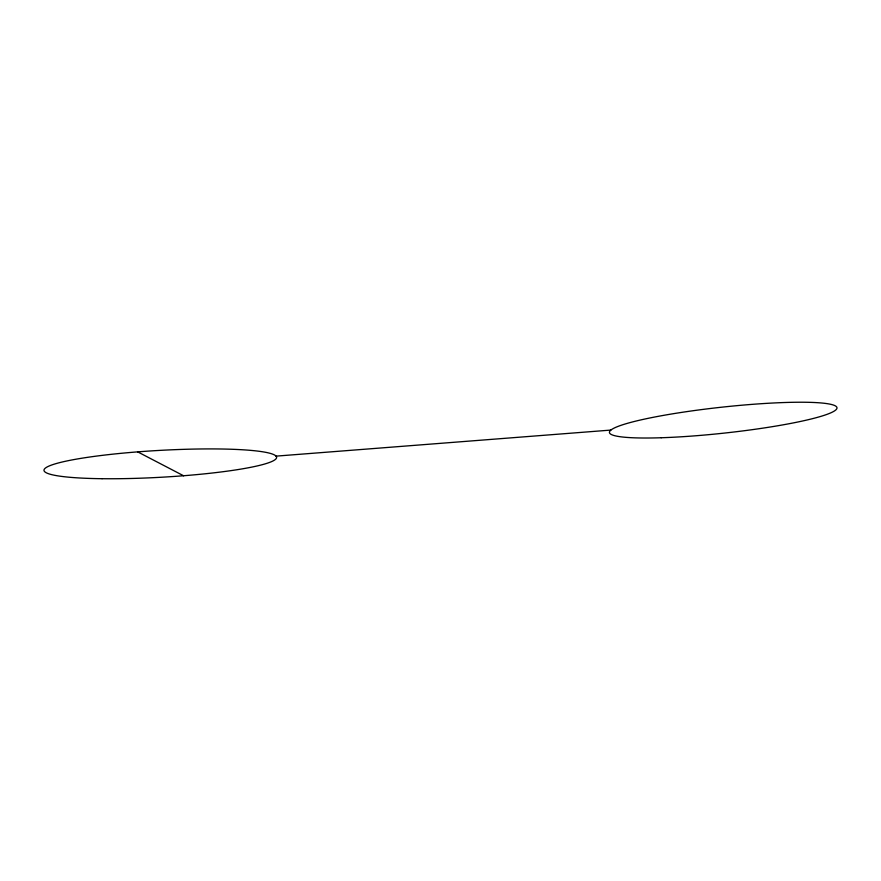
<?xml version="1.0" encoding="UTF-8"?>
<svg xmlns="http://www.w3.org/2000/svg" width="881" height="881" viewBox="0 0 881 881"><rect width="100%" height="100%" fill="white"/><g stroke="black" fill="none" stroke-linecap="round" stroke-linejoin="round"><path stroke-width="1.32" d="M275.929 456.138L610.852 430.082M137.711 451.887L183.644 475.795M102.053 478.702A116.479 13.446 -3.2 0 0 276.601 457.558A116.479 13.446 -3.2 0 0 102.229 455.367A116.479 13.446 -3.2 0 0 102.053 478.702M661.202 437.747A114.442 13.017 -6.2 0 0 836.818 408.652A114.442 13.017 -6.2 0 0 671.564 413.993A114.442 13.017 -6.2 0 0 661.202 437.747"/></g></svg>
